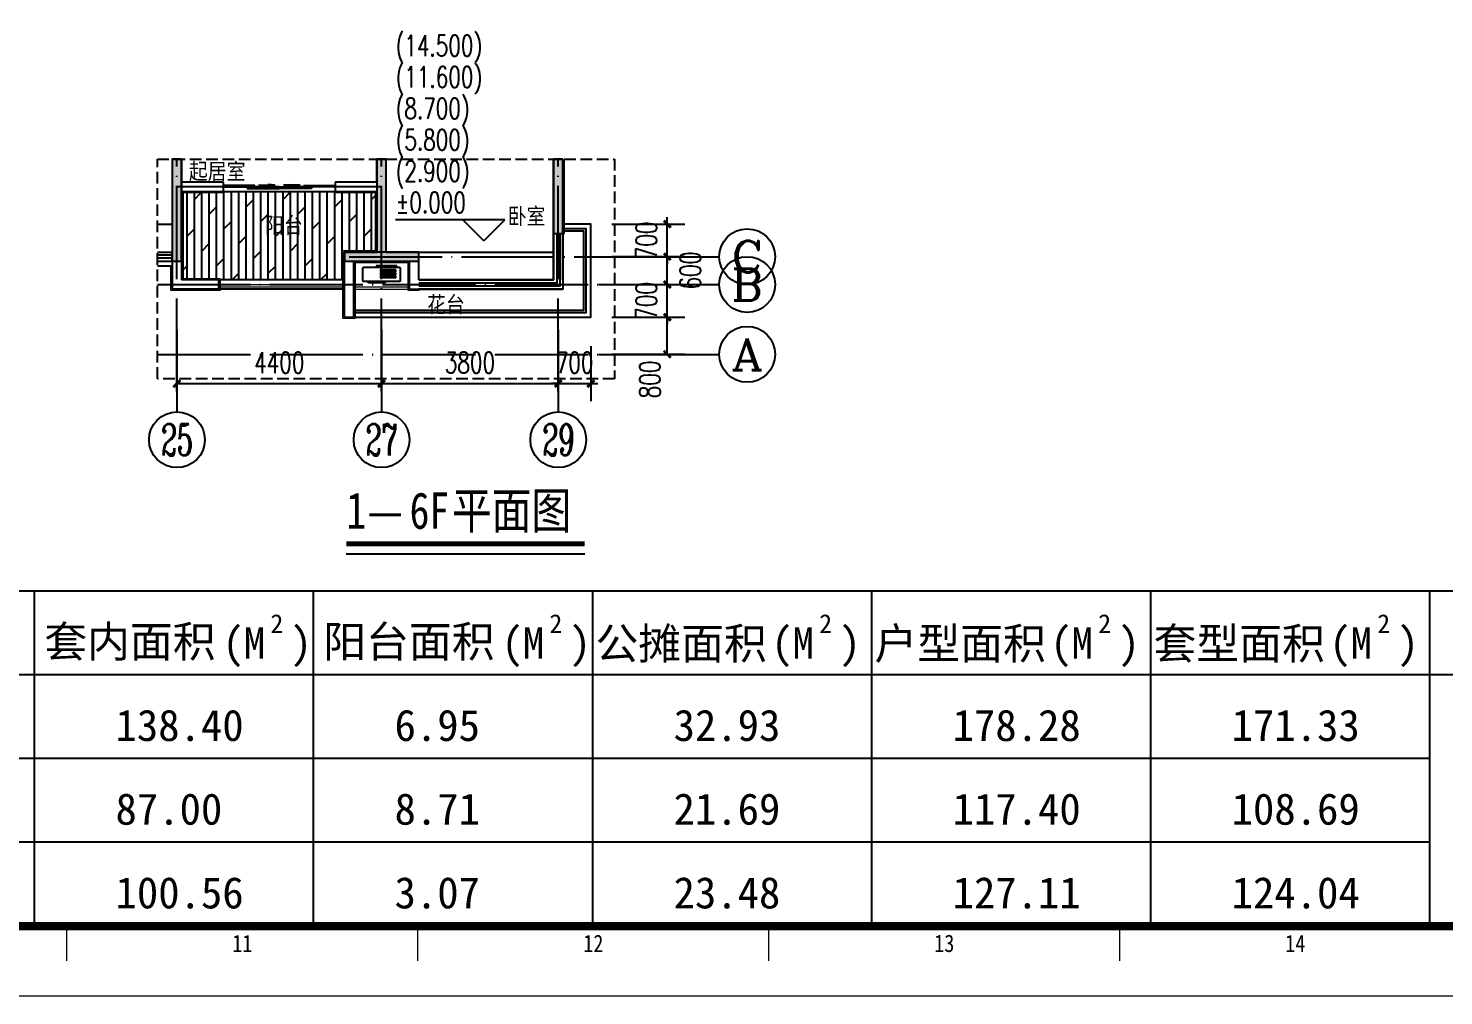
# Model space of a CAD drawing. Extents: x 802298 to 1915382, y -2285475 to -1340051.
# Drawn here: x 1401992 to 1432427, y -2285475 to -2264671 of the extents above; entities that cross this region are included whole.
import ezdxf
from ezdxf.enums import TextEntityAlignment as Align

# ---------------------------------------------------------------- set-up
doc = ezdxf.new("R2010")
doc.units = 0
doc.header["$LTSCALE"] = 1000
doc.header["$MEASUREMENT"] = 0
doc.linetypes.add('DASH', pattern=[0.35, 0.25, -0.1])
doc.linetypes.add('DOTE', pattern=[2.42, 2, -0.2, 0.02, -0.2])
doc.layers.get('0').update_dxf_attribs({"linetype": 'CONTINUOUS'})
doc.layers.get('Defpoints').update_dxf_attribs({"linetype": 'CONTINUOUS'})
for name, color, linetype in [('8', 8, 'CONTINUOUS'), ('AXIS', 3, 'CONTINUOUS'), ('AXIS_TEXT', 7, 'CONTINUOUS'), ('DIM_SYMB', 3, 'CONTINUOUS'), ('DOTE', 1, 'CONTINUOUS'), ('LM-粗', 255, 'CONTINUOUS'), ('PUB_TEXT', 7, 'CONTINUOUS'), ('WALL', 9, 'CONTINUOUS'), ('WINDOW', 4, 'CONTINUOUS'), ('家具', 33, 'CONTINUOUS'), ('平面填充', 252, 'CONTINUOUS'), ('户型实用率', 140, 'CONTINUOUS'), ('看线', 5, 'CONTINUOUS'), ('窗檐', 6, 'CONTINUOUS')]:
    doc.layers.add(name, color=color, linetype=linetype)
for name, color, linetype, lineweight in [('保温', 150, 'CONTINUOUS', 9), ('图框', 7, 'CONTINUOUS', 5), ('栏杆百叶', 36, 'CONTINUOUS', 9)]:
    doc.layers.add(name, color=color, linetype=linetype, lineweight=lineweight)
doc.styles.add('_TCH_AXIS', font='COMPLEX', dxfattribs={"bigfont": 'GBCBIG'})
doc.styles.add('_TCH_DIM', font='SIMPLEX', dxfattribs={"bigfont": 'GBCBIG'})
doc.styles.add('COMPLEX', font='COMPLEX')
doc.styles.add('DIM_FONT', font='SIMPLEX', dxfattribs={"width": 0.7, "bigfont": 'GBCBIG'})
doc.styles.add('HT', font='SIMHEI.TTF')
doc.styles.add('TKZ1', font='SIMHEI.TTF', dxfattribs={"width": 0.7})
doc.styles.add('黑体', font='SIMHEI.TTF', dxfattribs={"width": 0.8})
doc.dimstyles.new('DIMN150', dxfattribs={"dimscale": 1.5, "dimtxt": 300, "dimasz": 100, "dimexe": 250, "dimexo": 300, "dimgap": 150, "dimtad": 1, "dimdec": 0, "dimzin": 0, "dimdsep": 46, "dimtxsty": 'DIM_FONT', "dimblk": 'ARCHTICK', "dimcen": 0.09, "dimclrt": 7, "dimazin": 2, "dimtfac": 1, "dimtdec": 0, "dimtix": 1, "dimtmove": 2, "dimatfit": 3, "dimfxl": 0, "dimtolj": 1, "dimtzin": 0, "dimarcsym": 0})

# ---------------------------------------------------------------- blocks, each defined once
blk = doc.blocks.new('A$C4EB5717C')
at = {"layer": '家具', "color": 8}
for p, q in [((520, 110), (520, 120)), ((883, 100), (530, 100)), ((893, 120), (893, 110))]:
    blk.add_line(p, q, dxfattribs=at)
at = {"layer": '家具'}
blk.add_lwpolyline([(220, 120), (980, 120, 0.414214), (1000, 140), (1000, 410, 0.414214), (980, 430), (220, 430, 0.414214), (200, 410), (200, 140, 0.414214)], format="xyb", close=True, dxfattribs=at)
at = {"layer": '家具', "color": 8}
for points in [[(269, 459), (709, 459), (709, 444), (269, 444)], [(290, 372), (626, 372), (626, 343), (290, 343)], [(290, 306), (626, 306), (626, 277), (290, 277)], [(290, 240), (626, 240), (626, 211), (290, 211)]]:
    blk.add_lwpolyline(points, close=True, dxfattribs=at)
for centre, start, end in [((530, 110), 180, 270), ((883, 110), 270, 0)]:
    blk.add_arc(centre, 10, start, end, dxfattribs=at)
blk = doc.blocks.new('图框')
at = {"layer": '图框'}
for p, q in [((-46782, 749), (-46782, 1498)), ((-39235, 749), (-39235, 1498)), ((-31687, 749), (-31687, 1498)), ((-24140, 749), (-24140, 1498)), ((-126000, 0), (0, 0))]:
    blk.add_line(p, q, dxfattribs=at)
at = {"layer": '图框', "const_width": 180}
blk.add_lwpolyline([(-1498, 87496), (-122254, 87496), (-122254, 1498), (-1498, 1498)], close=True, dxfattribs=at)
at = {"layer": '图框', "style": 'TKZ1', "width": 0.85}
for s, p in [('11', (-43008, 1124)), ('12', (-35461, 1124)), ('13', (-27914, 1124)), ('14', (-20366, 1124))]:
    blk.add_text(s, height=374.6, dxfattribs=at).set_placement(p, align=Align.MIDDLE)
blk = doc.blocks.new('_ArchTick')
at = {"color": 0, "linetype": 'ByBlock', "const_width": 0.4}
blk.add_lwpolyline([(-0.5, -0.5), (0.5, 0.5)], dxfattribs=at)
blk = doc.blocks.new('*D177')
at = {"layer": 'AXIS', "color": 0, "lineweight": -2}
for p, q in [((1414539, -2270882), (1416108, -2270882)), ((1415733, -2271682), (1415733, -2270882)), ((1414539, -2271682), (1416108, -2271682))]:
    blk.add_line(p, q, dxfattribs=at)
at = {"layer": 'Defpoints', "color": 0}
for p in [(1414089, -2270882), (1415733, -2270882), (1414089, -2271682)]:
    blk.add_point(p, dxfattribs=at)
at = {"layer": 'AXIS', "color": 0, "lineweight": -2, "xscale": 150, "yscale": 150, "zscale": 150}
for p, rotation in [((1415733, -2270882), 90), ((1415733, -2271682), 270)]:
    blk.add_blockref('_ArchTick', p, dxfattribs=dict(at, rotation=rotation))
at = {"layer": 'AXIS', "color": 7, "insert": (1415357, -2272222), "char_height": 450, "attachment_point": 5, "rotation": 90, "style": 'DIM_FONT'}
blk.add_mtext('\\A1;800', dxfattribs=at)
blk = doc.blocks.new('*D178')
at = {"layer": 'AXIS', "color": 0, "lineweight": -2}
for p, q in [((1415733, -2270182), (1415733, -2270032)), ((1414539, -2270182), (1416108, -2270182)), ((1415733, -2270882), (1415733, -2270182)), ((1414539, -2270882), (1416108, -2270882)), ((1415733, -2270882), (1415733, -2271032))]:
    blk.add_line(p, q, dxfattribs=at)
at = {"layer": 'Defpoints', "color": 0}
for p in [(1414089, -2270182), (1415733, -2270182), (1414089, -2270882)]:
    blk.add_point(p, dxfattribs=at)
at = {"layer": 'AXIS', "color": 0, "lineweight": -2, "xscale": 150, "yscale": 150, "zscale": 150}
for p, rotation in [((1415733, -2270182), 270), ((1415733, -2270882), 90)]:
    blk.add_blockref('_ArchTick', p, dxfattribs=dict(at, rotation=rotation))
at = {"layer": 'AXIS', "color": 7, "insert": (1415283, -2270532), "char_height": 450, "attachment_point": 5, "rotation": 90, "style": 'DIM_FONT'}
blk.add_mtext('\\A1;700', dxfattribs=at)
blk = doc.blocks.new('*D179')
at = {"layer": 'AXIS', "color": 0, "lineweight": -2}
for p, q in [((1414539, -2269582), (1416108, -2269582)), ((1415733, -2270182), (1415733, -2269582)), ((1414539, -2270182), (1416108, -2270182))]:
    blk.add_line(p, q, dxfattribs=at)
at = {"layer": 'Defpoints', "color": 0}
for p in [(1414089, -2269582), (1415733, -2269582), (1414089, -2270182)]:
    blk.add_point(p, dxfattribs=at)
at = {"layer": 'AXIS', "color": 0, "lineweight": -2, "xscale": 150, "yscale": 150, "zscale": 150}
for p, rotation in [((1415733, -2269582), 90), ((1415733, -2270182), 270)]:
    blk.add_blockref('_ArchTick', p, dxfattribs=dict(at, rotation=rotation))
at = {"layer": 'AXIS', "color": 7, "insert": (1416230, -2269882), "char_height": 450, "attachment_point": 5, "rotation": 90, "style": 'DIM_FONT'}
blk.add_mtext('\\A1;600', dxfattribs=at)
blk = doc.blocks.new('*D180')
at = {"layer": 'AXIS', "color": 0, "lineweight": -2}
for p, q in [((1414539, -2268882), (1416108, -2268882)), ((1415733, -2268882), (1415733, -2268732)), ((1415733, -2269582), (1415733, -2268882)), ((1414539, -2269582), (1416108, -2269582)), ((1415733, -2269582), (1415733, -2269732))]:
    blk.add_line(p, q, dxfattribs=at)
at = {"layer": 'Defpoints', "color": 0}
for p in [(1414089, -2268882), (1415733, -2268882), (1414089, -2269582)]:
    blk.add_point(p, dxfattribs=at)
at = {"layer": 'AXIS', "color": 0, "lineweight": -2, "xscale": 150, "yscale": 150, "zscale": 150}
for p, rotation in [((1415733, -2268882), 270), ((1415733, -2269582), 90)]:
    blk.add_blockref('_ArchTick', p, dxfattribs=dict(at, rotation=rotation))
at = {"layer": 'AXIS', "color": 7, "insert": (1415283, -2269232), "char_height": 450, "attachment_point": 5, "rotation": 90, "style": 'DIM_FONT'}
blk.add_mtext('\\A1;700', dxfattribs=at)
blk = doc.blocks.new('*D181')
at = {"layer": 'AXIS', "color": 0, "lineweight": -2}
for p, q in [((1405189, -2271506), (1405189, -2272688)), ((1409589, -2271506), (1409589, -2272688)), ((1405189, -2272313), (1409589, -2272313))]:
    blk.add_line(p, q, dxfattribs=at)
at = {"layer": 'Defpoints', "color": 0}
for p in [(1405189, -2271056), (1409589, -2271056), (1409589, -2272313)]:
    blk.add_point(p, dxfattribs=at)
at = {"layer": 'AXIS', "color": 0, "lineweight": -2, "xscale": 150, "yscale": 150, "zscale": 150, "rotation": 180}
blk.add_blockref('_ArchTick', (1405189, -2272313), dxfattribs=at)
at = {"layer": 'AXIS', "color": 0, "lineweight": -2, "xscale": 150, "yscale": 150, "zscale": 150}
blk.add_blockref('_ArchTick', (1409589, -2272313), dxfattribs=at)
at = {"layer": 'AXIS', "color": 7, "insert": (1407389, -2271863), "char_height": 450, "attachment_point": 5, "style": 'DIM_FONT'}
blk.add_mtext('\\A1;4400', dxfattribs=at)
blk = doc.blocks.new('*D182')
at = {"layer": 'AXIS', "color": 0, "lineweight": -2}
for p, q in [((1409589, -2271506), (1409589, -2272688)), ((1413389, -2271506), (1413389, -2272688)), ((1409589, -2272313), (1413389, -2272313))]:
    blk.add_line(p, q, dxfattribs=at)
at = {"layer": 'Defpoints', "color": 0}
for p in [(1409589, -2271056), (1413389, -2271056), (1413389, -2272313)]:
    blk.add_point(p, dxfattribs=at)
at = {"layer": 'AXIS', "color": 0, "lineweight": -2, "xscale": 150, "yscale": 150, "zscale": 150, "rotation": 180}
blk.add_blockref('_ArchTick', (1409589, -2272313), dxfattribs=at)
at = {"layer": 'AXIS', "color": 0, "lineweight": -2, "xscale": 150, "yscale": 150, "zscale": 150}
blk.add_blockref('_ArchTick', (1413389, -2272313), dxfattribs=at)
at = {"layer": 'AXIS', "color": 7, "insert": (1411489, -2271863), "char_height": 450, "attachment_point": 5, "style": 'DIM_FONT'}
blk.add_mtext('\\A1;3800', dxfattribs=at)
blk = doc.blocks.new('*D183')
at = {"layer": 'AXIS', "color": 0, "lineweight": -2}
for p, q in [((1413389, -2271506), (1413389, -2272688)), ((1414089, -2271506), (1414089, -2272688)), ((1413389, -2272313), (1413239, -2272313)), ((1413389, -2272313), (1414089, -2272313)), ((1414089, -2272313), (1414239, -2272313))]:
    blk.add_line(p, q, dxfattribs=at)
at = {"layer": 'Defpoints', "color": 0}
for p in [(1413389, -2271056), (1414089, -2271056), (1414089, -2272313)]:
    blk.add_point(p, dxfattribs=at)
at = {"layer": 'AXIS', "color": 0, "lineweight": -2, "xscale": 150, "yscale": 150, "zscale": 150}
blk.add_blockref('_ArchTick', (1413389, -2272313), dxfattribs=at)
at = {"layer": 'AXIS', "color": 0, "lineweight": -2, "xscale": 150, "yscale": 150, "zscale": 150, "rotation": 180}
blk.add_blockref('_ArchTick', (1414089, -2272313), dxfattribs=at)
at = {"layer": 'AXIS', "color": 7, "insert": (1413739, -2271863), "char_height": 450, "attachment_point": 5, "style": 'DIM_FONT'}
blk.add_mtext('\\A1;700', dxfattribs=at)
blk = doc.blocks.new('$DorLib2D$00000138')
at = {"color": 0, "linetype": 'Continuous'}
for p, q in [((-0.288, 0), (-0.288, 0.154)), ((-0.288, 0.154), (0, 0.154)), ((0, 0.154), (0, 0)), ((0.288, 0.154), (0, 0.154)), ((0.288, 0), (0.288, 0.154)), ((-0.5, -0.14), (-0.5, 0)), ((-0.5, 0), (-0.219, 0)), ((0, 0), (-0.288, 0)), ((-0.219, 0), (-0.219, -0.14)), ((0, 0), (0.288, 0)), ((0.219, 0), (0.219, -0.14)), ((0.5, 0), (0.219, 0)), ((0.5, 0), (0.5, -0.195)), ((0.5, -0.14), (0.5, 0)), ((-0.219, -0.14), (-0.5, -0.14)), ((-0.186, -0.186), (-0.037, -0.186)), ((-0.037, -0.186), (-0.102, -0.258)), ((-0.102, -0.258), (-0.102, -0.186)), ((0.186, -0.186), (0.037, -0.186)), ((0.037, -0.186), (0.102, -0.258)), ((0.102, -0.258), (0.102, -0.186)), ((0.219, -0.14), (0.5, -0.14))]:
    blk.add_line(p, q, dxfattribs=at)
blk = doc.blocks.new('_AXISO')
blk.add_circle((0, 0), 0.5)
at = {"layer": 'AXIS_TEXT', "style": 'COMPLEX', "width": 1.041667}
blk.add_attdef('A', text='', height=0.56, dxfattribs=at).set_placement((-0.25, -0.28), (0.25, -0.28), align=Align.FIT)

msp = doc.modelspace()

# ---------------------------------------------------------------- hatches: boundary and pattern name
at = {"ltscale": 0.5}
msp.add_hatch(color=8, dxfattribs=at).paths.add_polyline_path([(1405289.1, -2267982.3), (1405289.1, -2268182.3)])
at = {"layer": 'LM-粗', "ltscale": 0.5}
msp.add_hatch(color=8, dxfattribs=at).paths.add_polyline_path([(1408789.1, -2269682.3), (1410389.1, -2269682.3), (1410389.1, -2269482.3), (1408789.1, -2269482.3)])
at = {"layer": '平面填充'}
h = msp.add_hatch(dxfattribs=at)
h.set_pattern_fill('DOLMIT', color=256, scale=200, angle=90, style=0)
h.set_pattern_definition([(90, (3209263.83, -822152.09), (158.748412, 3e-07), []), (45, (3209263.83, -822152.1), (317.49661, -317.49661), [224.50425, -449.008])])
h.paths.add_polyline_path([(1407938.9, -2269223.2), (1407048.9, -2269223.2), (1407048.9, -2268635.9), (1407938.9, -2268635.9)], flags=24)
h.paths.add_polyline_path([(1408589.1, -2268212.3), (1408589.1, -2268182.3), (1406189.1, -2268182.3), (1406189.1, -2268212.3), (1405319.1, -2268212.3), (1405319.1, -2270052.3), (1406119.1, -2270052.3), (1406119.1, -2270082.3), (1408759.1, -2270082.3), (1408759.1, -2269452.3), (1409459.1, -2269452.3), (1409459.1, -2268212.3)])

# ---------------------------------------------------------------- linework, layer by layer
at = {"extrusion": (0, 0, -1)}
msp.add_line((1405089.1, -2269682.3), (1405089.1, -2269482.3), dxfattribs=at)
at = {"layer": '8', "linetype": 'DASH'}
msp.add_lwpolyline([(1404767.6, -2267482.3), (1414594.2, -2267482.3), (1414594.2, -2272207.1), (1404767.6, -2272207.1)], close=True, dxfattribs=at)
at = {"layer": 'AXIS'}
for p, q in [((1412237, -2268792.1), (1409889.5, -2268792.1)), ((1411787, -2269242.1), (1411337, -2268792.1)), ((1411787, -2269242.1), (1412237, -2268792.1)), ((1414263.7, -2269582.3), (1416850.8, -2269582.3)), ((1414263.7, -2270182.3), (1416850.8, -2270182.3)), ((1405189.1, -2271152.8), (1405189.1, -2272919.3)), ((1409589.1, -2271152.8), (1409589.1, -2272919.3)), ((1413389.1, -2271152.8), (1413389.1, -2272919.3)), ((1414263.7, -2271682.3), (1416850.8, -2271682.3))]:
    msp.add_line(p, q, dxfattribs=at)
at = {"layer": 'DIM_SYMB', "const_width": 105}
msp.add_lwpolyline([(1408829.6, -2275758.9), (1413958.2, -2275758.9)], dxfattribs=at)
at = {"layer": 'DIM_SYMB'}
msp.add_lwpolyline([(1408829.6, -2275968.9), (1413958.2, -2275968.9)], dxfattribs=at)
at = {"layer": 'DOTE', "linetype": 'DOTE'}
for p, q in [((1405189.1, -2272482.3), (1405189.1, -2267482.3)), ((1409589.1, -2272482.3), (1409589.1, -2267482.3)), ((1413389.1, -2272482.3), (1413389.1, -2267482.3)), ((1409589.1, -2268082.3), (1405189.1, -2268082.3)), ((1408889.1, -2269582.3), (1414594.2, -2269582.3)), ((1404767.6, -2270182.3), (1414594.2, -2270182.3)), ((1404767.6, -2271682.3), (1414594.2, -2271682.3))]:
    msp.add_line(p, q, dxfattribs=at)
at = {"layer": 'LM-粗', "color": 8, "ltscale": 0.5}
for points in [[(1405289.1, -2267482.3), (1405089.1, -2267482.3), (1405089.1, -2269682.3), (1405089.1, -2269682.3), (1405089.1, -2269682.3), (1405089.1, -2269682.3), (1405089.1, -2269682.3), (1405289.1, -2269682.3), (1405289.1, -2267482.3)], [(1413489.1, -2267482.3), (1413289.1, -2267482.3), (1413289.1, -2269082.3), (1413289.1, -2269082.3), (1413289.1, -2269082.3), (1413489.1, -2269082.3)], [(1405289.1, -2267982.3), (1405289.1, -2267982.3), (1405289.1, -2268182.3), (1405289.1, -2268182.3)], [(1408789.1, -2269682.3), (1410389.1, -2269682.3), (1410389.1, -2269482.3), (1408789.1, -2269482.3)]]:
    msp.add_lwpolyline(points, close=True, dxfattribs=at)
msp.add_lwpolyline([(1409689.1, -2267482.3), (1409489.1, -2267482.3), (1409489.1, -2269482.3), (1408789.1, -2269482.3), (1408789.1, -2269682.3), (1410389.1, -2269682.3), (1410389.1, -2269482.3), (1409689.1, -2269482.3), (1409689.1, -2267482.3)], dxfattribs=at)
at = {"layer": 'LM-粗', "ltscale": 0.5}
msp.add_lwpolyline([(1409019.1, -2270882.3), (1414089.1, -2270882.3), (1414089.1, -2270882.3), (1414089.1, -2268882.3), (1413519.1, -2268882.3)], dxfattribs=at)
at = {"layer": 'LM-粗', "color": 8, "ltscale": 0.5}
for points in [[(1405289.1, -2267482.3), (1405289.1, -2269682.3), (1405089.1, -2267482.3), (1405089.1, -2269682.3)], [(1409489.1, -2267482.3), (1409489.1, -2269682.3), (1409689.1, -2267482.3), (1409689.1, -2269682.3)], [(1413489.1, -2267482.3, 0), (1413289.1, -2267482.3, 0), (1413489.1, -2269082.3, 0), (1413289.1, -2269082.3, 0)], [(1409489.1, -2267982.3), (1409489.1, -2268182.3), (1409489.1, -2267982.3), (1409489.1, -2268182.3)]]:
    msp.add_solid(points, dxfattribs=at)
at = {"layer": 'WALL'}
for p, q in [((1405089.1, -2267482.3), (1405089.1, -2268082.3)), ((1405289.1, -2267482.3), (1405089.1, -2267482.3)), ((1405289.1, -2267482.3), (1405289.1, -2267982.3)), ((1409489.1, -2267982.3), (1409489.1, -2267482.3)), ((1409489.1, -2267482.3), (1409689.1, -2267482.3)), ((1409689.1, -2268082.3), (1409689.1, -2267482.3)), ((1413289.1, -2270082.3), (1413289.1, -2267482.3)), ((1413289.1, -2267482.3), (1413489.1, -2267482.3)), ((1413489.1, -2270082.3), (1413489.1, -2267482.3)), ((1406189.1, -2267982.3), (1405289.1, -2267982.3)), ((1406189.1, -2268182.3), (1406189.1, -2267982.3)), ((1409489.1, -2267982.3), (1408589.1, -2267982.3)), ((1408589.1, -2267982.3), (1408589.1, -2268182.3)), ((1405089.1, -2268082.3), (1405089.1, -2270282.3)), ((1405289.1, -2268182.3), (1406189.1, -2268182.3)), ((1405289.1, -2268182.3), (1405289.1, -2270082.3)), ((1408589.1, -2268182.3), (1409489.1, -2268182.3)), ((1409489.1, -2269482.3), (1409489.1, -2268182.3)), ((1409689.1, -2269482.3), (1409689.1, -2268082.3)), ((1408789.1, -2270882.3), (1408789.1, -2269482.3)), ((1408789.1, -2269482.3), (1409489.1, -2269482.3)), ((1409689.1, -2269482.3), (1410389.1, -2269482.3)), ((1410389.1, -2270082.3), (1410389.1, -2269482.3)), ((1408989.1, -2270882.3), (1408989.1, -2269682.3)), ((1408989.1, -2269682.3), (1409589.1, -2269682.3)), ((1409589.1, -2269682.3), (1410189.1, -2269682.3)), ((1410189.1, -2270282.3), (1410189.1, -2269682.3)), ((1406089.1, -2270082.3), (1405289.1, -2270082.3)), ((1406089.1, -2270282.3), (1406089.1, -2270082.3)), ((1410389.1, -2270082.3), (1413289.1, -2270082.3)), ((1413489.1, -2270082.3), (1413489.1, -2270082.3)), ((1413489.1, -2270082.3), (1413489.1, -2270282.3)), ((1406089.1, -2270282.3), (1405089.1, -2270282.3)), ((1410189.1, -2270282.3), (1413389.1, -2270282.3)), ((1413389.1, -2270282.3), (1413489.1, -2270282.3)), ((1408789.1, -2270882.3), (1408989.1, -2270882.3))]:
    msp.add_line(p, q, dxfattribs=at)
at = {"layer": 'WINDOW', "color": 4}
msp.add_line((1406189.1, -2268182.3), (1408589.1, -2268182.3), dxfattribs=at)
at = {"layer": 'WINDOW', "extrusion": (0, 0, -1)}
for p, q in [((1404767.6, -2269482.3), (1405089.1, -2269482.3)), ((1405089.1, -2269548.9), (1404767.6, -2269548.9)), ((1405089.1, -2269615.6), (1404767.6, -2269615.6)), ((1404767.6, -2269682.3), (1405089.1, -2269682.3))]:
    msp.add_line(p, q, dxfattribs=at)
at = {"layer": 'WINDOW'}
for points in [[(1409019.1, -2270782.3), (1413989.1, -2270782.3), (1413989.1, -2268982.3), (1413519.1, -2268982.3)], [(1409019.1, -2270732.3), (1413939.1, -2270732.3), (1413939.1, -2269032.3), (1413519.1, -2269032.3)], [(1413289.1, -2269082.3), (1413289.1, -2270082.3), (1410389.1, -2270082.3)], [(1413422.4, -2269082.3), (1413422.4, -2270215.6), (1410389.1, -2270215.6)], [(1413355.7, -2269082.3), (1413355.7, -2270148.9), (1410389.1, -2270148.9)], [(1413489.1, -2269082.3), (1413489.1, -2270282.3), (1410389.1, -2270282.3)]]:
    msp.add_lwpolyline(points, dxfattribs=at)
at = {"layer": '保温', "ltscale": 0.5}
for points in [[(1413489.1, -2269082.3), (1413519.1, -2269082.3), (1413519.1, -2267482.3)], [(1406189.1, -2268182.3), (1406189.1, -2268212.3), (1405319.1, -2268212.3), (1405319.1, -2270052.3), (1406119.1, -2270052.3), (1406119.1, -2270312.3), (1405319.1, -2270312.3), (1405319.1, -2270312.3), (1405059.1, -2270312.3), (1405059.1, -2269782.3), (1405089.1, -2269782.3)], [(1410389.1, -2270282.3), (1410389.1, -2270312.3), (1410159.1, -2270312.3), (1410159.1, -2269712.3), (1409019.1, -2269712.3), (1409019.1, -2270912.3), (1408759.1, -2270912.3), (1408759.1, -2269452.3), (1409459.1, -2269452.3), (1409459.1, -2268212.3), (1408589.1, -2268212.3), (1408589.1, -2268182.3)]]:
    msp.add_lwpolyline(points, dxfattribs=at)
at = {"layer": '户型实用率', "color": 3}
for p, q in [((1436118.7, -2276776.3), (1394620.8, -2276776.3)), ((1402120.8, -2276776.3), (1402120.8, -2283976.3)), ((1408120.8, -2276776.3), (1408120.8, -2283976.3)), ((1414120.8, -2276776.3), (1414120.8, -2283976.3)), ((1420120.8, -2276776.3), (1420120.8, -2283976.3)), ((1426120.8, -2276776.3), (1426120.8, -2283976.3)), ((1432120.8, -2276776.3), (1432120.8, -2283976.3)), ((1436118.7, -2278576.3), (1394620.8, -2278576.3)), ((1432120.8, -2280376.3), (1394620.8, -2280376.3)), ((1432120.8, -2282176.3), (1394620.8, -2282176.3)), ((1436118.7, -2283976.3), (1394620.8, -2283976.3))]:
    msp.add_line(p, q, dxfattribs=at)
at = {"layer": '栏杆百叶'}
for p, q in [((1406119.1, -2270182.3), (1408759.1, -2270182.3)), ((1406119.1, -2270232.3), (1408759.1, -2270232.3)), ((1409019.1, -2270232.3), (1410159.1, -2270232.3)), ((1409019.1, -2270282.3), (1410159.1, -2270282.3))]:
    msp.add_line(p, q, dxfattribs=at)
at = {"layer": '看线'}
for p, q in [((1404767.6, -2268882.3), (1405089.1, -2268882.3)), ((1410389.1, -2269482.3), (1413289.1, -2269482.3)), ((1408759.1, -2270082.3), (1406119.1, -2270082.3)), ((1408759.1, -2270282.3), (1406119.1, -2270282.3))]:
    msp.add_line(p, q, dxfattribs=at)
at = {"layer": '窗檐', "ltscale": 0.5}
msp.add_lwpolyline([(1404767.6, -2269782.3), (1405059.1, -2269782.3)], dxfattribs=at)

# ---------------------------------------------------------------- block references
at = {"layer": 'AXIS'}
ref = msp.add_blockref('_AXISO', (1417450.8, -2269582.3), dxfattribs=dict(at, xscale=1200, yscale=1200, zscale=1200))
ref.add_attrib('A', 'C', dxfattribs={"layer": 'AXIS_TEXT', "height": 678.8, "style": '_TCH_AXIS', "width": 1.4}).set_placement((1417111.4, -2269921.7), (1417790.2, -2269921.7), align=Align.FIT)
ref = msp.add_blockref('_AXISO', (1417450.8, -2270182.3), dxfattribs=dict(at, xscale=1200, yscale=1200, zscale=1200))
ref.add_attrib('A', 'B', dxfattribs={"layer": 'AXIS_TEXT', "height": 678.8, "style": '_TCH_AXIS', "width": 1.235294}).set_placement((1417111.4, -2270521.7), (1417790.2, -2270521.7), align=Align.FIT)
ref = msp.add_blockref('_AXISO', (1417450.8, -2271682.3), dxfattribs=dict(at, xscale=1200, yscale=1200, zscale=1200))
ref.add_attrib('A', 'A', dxfattribs={"layer": 'AXIS_TEXT', "height": 678.8, "style": '_TCH_AXIS', "width": 1.166667}).set_placement((1417111.4, -2272021.7), (1417790.2, -2272021.7), align=Align.FIT)
ref = msp.add_blockref('_AXISO', (1405189.1, -2273519.3), dxfattribs=dict(at, xscale=1200, yscale=1200, zscale=1200))
ref.add_attrib('A', '25', dxfattribs={"layer": 'AXIS_TEXT', "height": 678.82, "style": '_TCH_AXIS', "width": 0.617647}).set_placement((1404849.6, -2273858.7), (1405528.5, -2273858.7), align=Align.FIT)
ref = msp.add_blockref('_AXISO', (1409589.1, -2273519.3), dxfattribs=dict(at, xscale=1200, yscale=1200, zscale=1200))
ref.add_attrib('A', '27', dxfattribs={"layer": 'AXIS_TEXT', "height": 678.82, "style": '_TCH_AXIS', "width": 0.617647}).set_placement((1409249.6, -2273858.7), (1409928.5, -2273858.7), align=Align.FIT)
ref = msp.add_blockref('_AXISO', (1413389.1, -2273519.3), dxfattribs=dict(at, xscale=1200, yscale=1200, zscale=1200))
ref.add_attrib('A', '29', dxfattribs={"layer": 'AXIS_TEXT', "height": 678.82, "style": '_TCH_AXIS', "width": 0.617647}).set_placement((1413049.6, -2273858.7), (1413728.5, -2273858.7), align=Align.FIT)
at = {"layer": 'WINDOW', "color": 4, "xscale": 2400, "yscale": 200, "zscale": 2400, "rotation": 180.000000043101}
msp.add_blockref('$DorLib2D$00000138', (1407389.1, -2268082.3), dxfattribs=at)
at = {"layer": '图框'}
msp.add_blockref('图框', (1449602.6, -2285474.5), dxfattribs=at)
at = {"layer": '家具', "xscale": -1, "rotation": 4.669073128127366e-08}
msp.add_blockref('A$C4EB5717C', (1410188.1, -2270239.2), dxfattribs=at)

# ---------------------------------------------------------------- texts
at = {"layer": 'PUB_TEXT'}
for s, height, style, width, p in [('(14.500)', 446.25, '_TCH_DIM', 0.705882, (1409889.5, -2265267.1)), ('(11.600)', 446.25, '_TCH_DIM', 0.705882, (1409889.5, -2265942.1)), ('(8.700)', 446.25, '_TCH_DIM', 0.705882, (1409889.5, -2266617.1)), ('(5.800)', 446.25, '_TCH_DIM', 0.705882, (1409889.5, -2267292.1)), ('(2.900)', 446.25, '_TCH_DIM', 0.705882, (1409889.5, -2267967.1)), ('%%P0.000', 446.25, '_TCH_DIM', 0.705882, (1409889.5, -2268642.1)), ('1', 784.2, '黑体', 0.8, (1408829.6, -2275433.7)), ('6F', 784.18, '黑体', 0.8, (1410190.6, -2275433.7)), ('平面图', 784.18, '黑体', 0.8, (1411098, -2275433.7)), ('—', 784.2, '黑体', 0.8, (1409283.3, -2275433.7))]:
    msp.add_text(s, height=height, dxfattribs=dict(at, style=style, width=width)).set_placement(p)
at = {"layer": 'PUB_TEXT', "style": '黑体', "width": 0.85}
for s, p in [('起居室', (1406053.9, -2267919.9)), ('卧室', (1412706.3, -2268884.2)), ('阳台', (1407487.1, -2269084.6)), ('花台', (1410973.3, -2270783.7))]:
    msp.add_text(s, height=350, dxfattribs=at).set_placement(p, align=Align.CENTER)
at = {"layer": '户型实用率', "color": 3, "style": 'HT'}
for s, height, p in [('套内面积', 675, (1402335.4, -2278197.2)), ('2', 405, (1407199, -2277676.4)), ('阳台面积', 675, (1408335.4, -2278197.2)), ('2', 405, (1413199, -2277676.4)), ('2', 405, (1418999.8, -2277676.4)), ('2', 405, (1424999.8, -2277676.4)), ('2', 405, (1430999.8, -2277676.4)), ('(M', 675, (1406167.3, -2278228.1, -9848.4)), (')', 675, (1407631.7, -2278228.1, -9848.4)), ('(M', 675, (1412167.3, -2278228.1, -9848.4)), (')', 675, (1413631.7, -2278228.1, -9848.4)), ('公摊面积', 675, (1414188.3, -2278238.3)), ('(M', 675, (1417968.1, -2278228.1, -9848.4)), (')', 675, (1419432.5, -2278228.1, -9848.4)), ('户型面积', 675, (1420188.3, -2278238.3)), ('(M', 675, (1423968.1, -2278228.1, -9848.4)), (')', 675, (1425432.5, -2278228.1, -9848.4)), ('套型面积', 675, (1426188.3, -2278238.3)), ('(M', 675, (1429968.1, -2278228.1, -9848.4)), (')', 675, (1431432.5, -2278228.1, -9848.4)), ('138.40', 675, (1403867.7, -2279997.2)), ('6.95', 675, (1409867.7, -2279997.2)), ('32.93', 675, (1415867.7, -2279997.2)), ('178.28', 675, (1421867.7, -2279997.2)), ('171.33', 675, (1427867.7, -2279997.2)), ('87.00', 675, (1403867.7, -2281797.2)), ('8.71', 675, (1409867.7, -2281797.2)), ('21.69', 675, (1415867.7, -2281797.2)), ('117.40', 675, (1421867.7, -2281797.2)), ('108.69', 675, (1427867.7, -2281797.2)), ('100.56', 675, (1403867.7, -2283597.2)), ('3.07', 675, (1409867.7, -2283597.2)), ('23.48', 675, (1415867.7, -2283597.2)), ('127.11', 675, (1421867.7, -2283597.2)), ('124.04', 675, (1427867.7, -2283597.2))]:
    msp.add_text(s, height=height, rotation=359.99789, dxfattribs=at).set_placement(p)

# ---------------------------------------------------------------- dimensions: what is measured, and where the dimension line sits
at = {"layer": 'AXIS'}
for p1, p2, distance, picture, middle in [((1414089.1, -2269582.3), (1414089.1, -2268882.3), -1644.1, '*D180', (1415283.1, -2269232.3)), ((1414089.1, -2270882.3), (1414089.1, -2270182.3), -1644.1, '*D178', (1415283.1, -2270532.3)), ((1405189.1, -2271055.7), (1409589.1, -2271055.7), -1257.4, '*D181', (1407389.1, -2271863.1)), ((1409589.1, -2271055.7), (1413389.1, -2271055.7), -1257.4, '*D182', (1411489.1, -2271863.1)), ((1413389.1, -2271055.7), (1414089.1, -2271055.7), -1257.4, '*D183', (1413739.1, -2271863.1))]:
    dim = msp.add_aligned_dim(p1=p1, p2=p2, distance=distance, dimstyle='DIMN150', dxfattribs=at)
    dim.commit()
    dim.dimension.update_dxf_attribs({"geometry": picture, "text_midpoint": middle})
for base, p1, p2, picture, middle in [((1415733.1, -2269582.3), (1414089.1, -2270182.3), (1414089.1, -2269582.3), '*D179', (1416230.4, -2269882.3)), ((1415733.1, -2270882.3), (1414089.1, -2271682.3), (1414089.1, -2270882.3), '*D177', (1415356.9, -2272221.7))]:
    dim = msp.add_linear_dim(base=base, p1=p1, p2=p2, angle=90, dimstyle='DIMN150', dxfattribs=at)
    dim.commit()
    dim.dimension.update_dxf_attribs({"geometry": picture, "text_midpoint": middle, "dimtype": 129})

doc.saveas('drawing.dxf')
